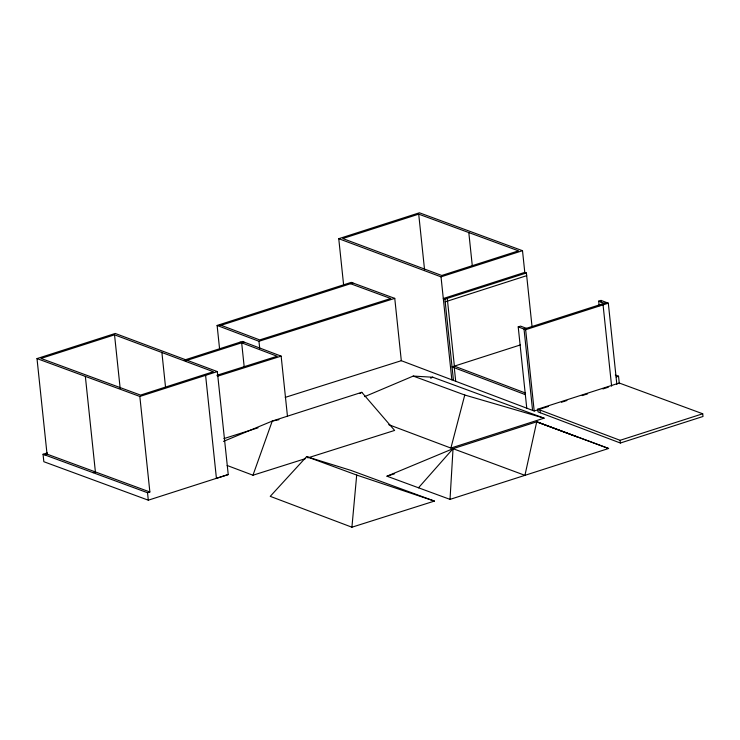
<?xml version="1.0" encoding="UTF-8"?>
<svg xmlns="http://www.w3.org/2000/svg" width="740" height="740" viewBox="0 0 740 740"><rect width="100%" height="100%" fill="white"/><g stroke="black" fill="none" stroke-linecap="round" stroke-linejoin="round"><path stroke-width="1.11" d="M450.022 499.38L453.037 448.681L536.722 421.809L608.604 448.486L450.022 499.38L386.964 476.19L453.037 448.681L524.938 475.339L536.722 421.809L577.043 436.868M351.916 527.213L356.699 475.062L306.61 456.645L270.239 496.346L351.916 527.213L434.417 501.082L350.991 470.409L306.61 456.645M388.731 424.668L450.891 448.07L464.766 395.021L413.235 376.068L364.681 396.621M227.125 465.479L252.969 475.219L272.255 421.069L361.805 392.311L394.624 430.43L307.877 457.866M418.498 487.79L453.037 448.681M359.862 393.458L361.805 392.311M223.462 441.382L272.255 421.069L278.943 419.71M343.656 285.316L338.754 238.696L419.414 212.787L522.505 250.694L524.79 272.375L526.399 272.968L532.079 327.025M418.711 214.147L342.74 238.539L441.752 275.483L518.518 250.842L418.711 214.147L424.584 269.98M37 358.586L139.832 396.455L149.869 491.98L47.036 454.12L37 358.586L115.237 333.463L217.329 371.582L228.235 474.599L216.422 478.327L205.6 375.346M114.534 334.822L40.987 358.438L140.535 395.095L213.361 371.721L114.534 334.822L120.167 388.371M219.641 349.447L217.116 325.443L351.241 282.365L394.762 298.368L401.311 360.695L534.197 410.996L538.554 409.599M352.887 282.967L221.204 325.258L219.567 324.657M338.754 238.696L441.022 276.843L522.505 250.694M184.223 360.121L242.368 341.445L281.144 356.125L287.453 416.185M185.87 360.722L243.987 342.056M524.79 272.375L443.297 298.525L444.916 299.136L526.399 272.968M139.832 396.455L217.329 371.582M445.203 301.846L526.686 275.678M228.151 474.562L148.305 500.185L43.836 461.714L43.05 454.268L47.332 452.889M43.05 454.268L44.696 454.869L47.036 454.12M526.76 408.184L518.213 326.877L520.562 326.127L526.38 328.329M599.16 305.75L598.679 301.161L601.028 300.412L608.317 303.169L616.855 384.467M606.671 302.549L524.031 329.087L532.578 410.386M518.213 326.877L525.65 329.698L608.317 303.169M93.046 472.675L95.395 471.917L85.35 376.392M520.331 344.951L452.038 366.883L525.335 394.633M430.606 377.937L432.808 377.233L544.094 418.156L450.891 448.07M44.696 454.869L147.528 492.729L149.869 491.98M616.189 376.975L618.538 376.225L619.315 383.681M537.749 409.183L619.232 383.015L702.713 413.771L703 416.481L620.37 443.019L538.035 411.893L537.749 409.183L620.083 440.309L702.713 413.771M540.737 408.896L548.368 406.445M561.457 402.246L566.905 400.497M582.167 395.604L587.625 393.846M602.887 388.953L608.336 387.205M386.964 476.19L394.568 473.757M430.846 377.853L432.808 377.233L413.235 376.068M252.969 475.219L305.675 458.56M217.116 325.443L258.963 341.279L394.762 298.368M216.857 375.31L277.158 356.255L240.028 342.195M217.375 376.272L281.144 356.125M285.224 397.38L401.311 360.695M223.924 438.598L258.01 427.831M464.766 395.021L544.094 418.156M356.699 475.062L434.417 501.082M615.291 375.032L618.538 376.225M350.538 283.716L390.757 298.507L259.703 339.919L219.465 324.684M608.604 448.486L536.722 421.809M598.679 301.161L604.349 303.308M525.529 393.06L454.388 366.134L447.265 298.387M620.083 440.309L620.37 443.019M603.063 304.852L611.61 386.151M601.037 300.412L601.269 302.706M540.089 410.062L540.366 412.772M525.65 329.698L534.197 410.996M468.809 232.564L472.277 265.604M454.286 367.734L455.711 381.285M444.916 299.136L453.463 380.434M441.022 276.843L451.844 379.824M258.963 341.279L259.675 348.078M241.666 342.805L244.2 366.883M161.866 352.231L165.575 387.557M147.528 492.729L148.305 500.185"/></g></svg>
